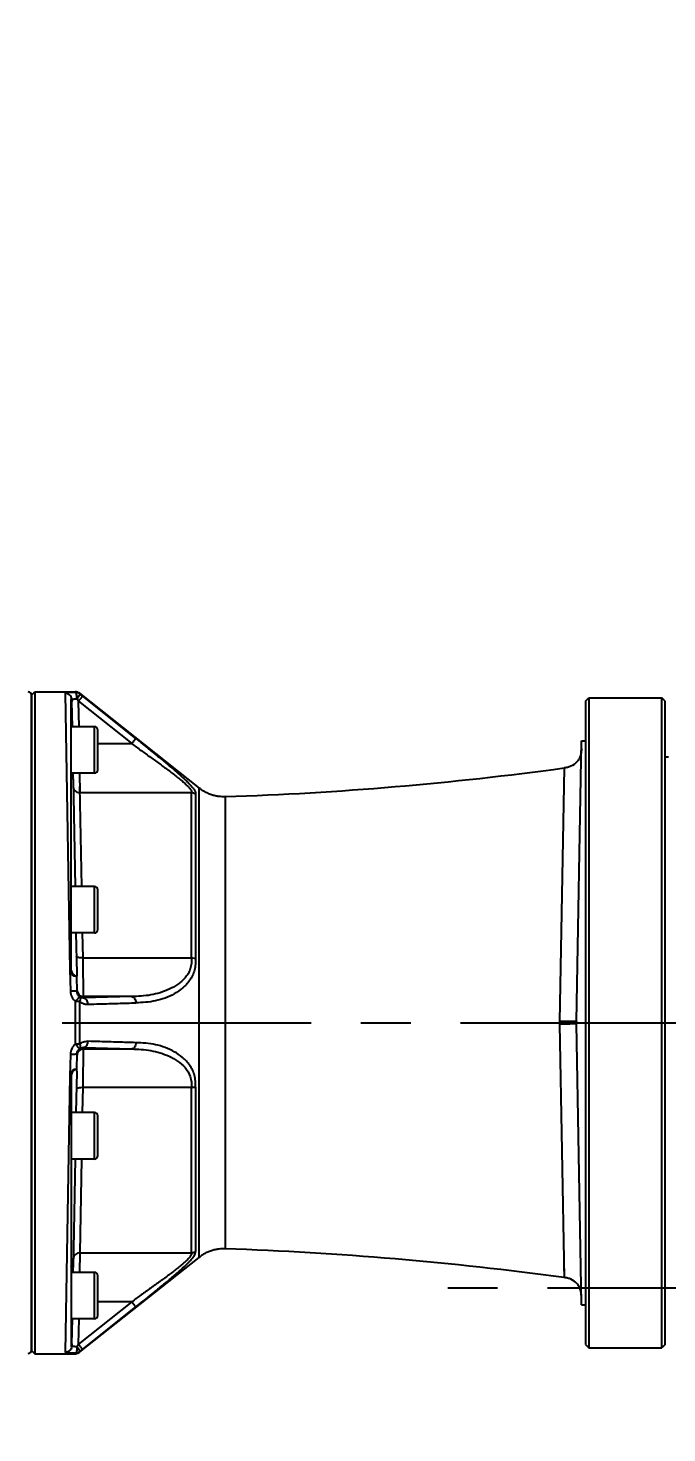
# Model space of a CAD drawing. Header units: millimetres. Extents: x 5828 to 6704, y 123 to 421.
# Drawn here: x 6567.58 to 6572.39, y 361.86 to 372.45 of the extents above; entities that cross this region are included whole.
import ezdxf

# ---------------------------------------------------------------- set-up
doc = ezdxf.new("R2010")
doc.units = ezdxf.units.MM
doc.linetypes.add('CENTER', pattern=[0.6, 0.375, -0.075, 0.075, -0.075])
for name, color, linetype in [('中心线', 7, 'Continuous'), ('外形图', 7, 'Continuous'), ('尺寸标注', 7, 'Continuous'), ('运动范围', 7, 'Continuous')]:
    doc.layers.add(name, color=color, linetype=linetype)
doc.styles.add('微软雅黑', font='msyh.ttc', dxfattribs={"height": 1.5})
doc.dimstyles.new('尺寸标注_1_20比例', dxfattribs={"dimtxt": 1.5, "dimasz": 1.25, "dimexe": 0.5, "dimexo": 0.4, "dimgap": 0.5, "dimtad": 1, "dimdec": 1, "dimlfac": 20, "dimdsep": 46, "dimtxsty": '微软雅黑', "dimcen": 0.09, "dimadec": 0, "dimazin": 0, "dimtp": 0.01, "dimtm": 0.01, "dimtfac": 1, "dimtdec": 1, "dimtofl": 0, "dimtmove": 0, "dimatfit": 3, "dimfxl": 1, "dimtolj": 1, "dimarcsym": 0})

# ---------------------------------------------------------------- blocks, each defined once
blk = doc.blocks.new('*D808')
at = {"layer": 'Defpoints', "color": 0}
for p in [(6576.903, 391.669), (6576.903, 369.381), (6551.153, 367.783)]:
    blk.add_point(p, dxfattribs=at)
at = {"layer": '尺寸标注', "color": 0, "lineweight": -2}
for p, q in [((6551.153, 368.183), (6551.153, 392.169)), ((6576.903, 369.781), (6576.903, 392.169)), ((6552.403, 391.669), (6575.653, 391.669))]:
    blk.add_line(p, q, dxfattribs=at)
at = {"layer": '尺寸标注', "color": 0}
for points in [[(6552.403, 391.878), (6552.403, 391.461), (6551.153, 391.669)], [(6575.653, 391.461), (6575.653, 391.878), (6576.903, 391.669)]]:
    blk.add_solid(points, dxfattribs=at)
at = {"layer": '尺寸标注', "color": 0, "insert": (6564.028, 392.949), "char_height": 1.5, "attachment_point": 5, "style": '微软雅黑'}
blk.add_mtext('\\A1;515', dxfattribs=at)
blk = doc.blocks.new('*D813')
at = {"layer": 'Defpoints', "color": 0}
for p in [(6512.923, 388.78), (6576.903, 388.78), (6574.497, 314.953)]:
    blk.add_point(p, dxfattribs=at)
at = {"layer": '尺寸标注', "color": 0, "lineweight": -2}
for p, q in [((6576.503, 388.78), (6512.423, 388.78)), ((6512.923, 316.203), (6512.923, 387.53)), ((6574.097, 314.953), (6512.423, 314.953))]:
    blk.add_line(p, q, dxfattribs=at)
at = {"layer": '尺寸标注', "color": 0}
for points in [[(6513.131, 387.53), (6512.714, 387.53), (6512.923, 388.78)], [(6512.714, 316.203), (6513.131, 316.203), (6512.923, 314.953)]]:
    blk.add_solid(points, dxfattribs=at)
at = {"layer": '尺寸标注', "color": 0, "insert": (6511.644, 357.269), "char_height": 1.5, "attachment_point": 5, "rotation": 90, "style": '微软雅黑'}
blk.add_mtext('\\A1;1476.6', dxfattribs=at)
blk = doc.blocks.new('*D815')
at = {"layer": 'Defpoints', "color": 0}
for p in [(6576.903, 388.78), (6505.216, 289.326), (6557.104, 289.326)]:
    blk.add_point(p, dxfattribs=at)
at = {"layer": '尺寸标注', "color": 0, "lineweight": -2}
for p, q in [((6576.503, 388.78), (6504.716, 388.78)), ((6505.216, 387.53), (6505.216, 290.576)), ((6556.704, 289.326), (6504.716, 289.326))]:
    blk.add_line(p, q, dxfattribs=at)
at = {"layer": '尺寸标注', "color": 0}
for points in [[(6505.424, 387.53), (6505.008, 387.53), (6505.216, 388.78)], [(6505.008, 290.576), (6505.424, 290.576), (6505.216, 289.326)]]:
    blk.add_solid(points, dxfattribs=at)
at = {"layer": '尺寸标注', "color": 0, "insert": (6503.937, 339.399), "char_height": 1.5, "attachment_point": 5, "rotation": 90, "style": '微软雅黑'}
blk.add_mtext('\\A1;1989.1', dxfattribs=at)

msp = doc.modelspace()

# ---------------------------------------------------------------- linework, layer by layer
at = {"layer": '中心线', "linetype": 'CENTER', "ltscale": 5}
for p, q in [((6546.8355, 364.9526), (6582.3651, 364.9526)), ((6582.3651, 362.9526), (6570.7209, 362.9526))]:
    msp.add_line(p, q, dxfattribs=at)
at = {"layer": '外形图', "color": 7, "linetype": 'Continuous'}
for p, q in [((6567.6026, 367.4206), (6567.6276, 367.4456)), ((6567.6026, 367.4206), (6567.6026, 362.4846)), ((6567.6026, 362.4851), (6567.6026, 367.4202)), ((6567.6276, 367.4456), (6567.6276, 362.4596)), ((6567.6276, 367.4456), (6567.9352, 367.4456)), ((6567.858, 367.434), (6567.8936, 365.3518)), ((6567.9026, 365.3475), (6567.9026, 367.3912)), ((6567.908, 367.3851), (6567.9082, 367.3722)), ((6567.9115, 367.1834), (6567.9083, 367.3713)), ((6567.9352, 367.4416), (6567.9352, 367.4456)), ((6567.9615, 367.1833), (6567.9582, 367.3753)), ((6567.9582, 367.3753), (6568.359, 367.0561)), ((6567.9662, 367.4348), (6567.9662, 367.4308)), ((6567.9662, 367.4348), (6568.8666, 366.7208)), ((6568.3901, 367.0934), (6567.9892, 367.4127)), ((6571.7776, 367.3768), (6571.8026, 367.4018)), ((6571.7776, 367.3768), (6571.7776, 362.5285)), ((6571.8026, 367.4018), (6571.8026, 362.5035)), ((6571.8026, 367.4018), (6571.9776, 367.4018)), ((6571.9776, 367.3997), (6571.9776, 367.4018)), ((6571.9776, 367.3997), (6572.3526, 367.3997)), ((6572.3526, 362.5035), (6572.3526, 367.3997)), ((6572.3776, 367.3747), (6572.3526, 367.3997)), ((6572.3776, 362.5285), (6572.3776, 367.3747)), ((6568.0776, 367.1833), (6567.9026, 367.1833)), ((6568.0776, 366.8333), (6568.0776, 367.1833)), ((6568.1026, 366.8583), (6568.1026, 367.1583)), ((6568.1026, 367.0561), (6568.359, 367.0561)), ((6571.71, 364.9614), (6571.7469, 367.0776)), ((6571.7469, 367.0776), (6571.7776, 367.0776)), ((6572.4026, 366.9526), (6572.3776, 366.9526)), ((6567.9181, 366.8085), (6567.9176, 366.8335)), ((6571.6162, 366.8725), (6571.5801, 364.9632)), ((6568.0776, 366.8333), (6567.9026, 366.8333)), ((6567.9184, 366.7905), (6567.9326, 365.9791)), ((6567.9674, 366.8145), (6567.9672, 366.8333)), ((6567.9694, 366.6852), (6567.9672, 366.8329)), ((6567.9821, 365.9791), (6567.9687, 366.733)), ((6568.809, 366.6851), (6567.9694, 366.6851)), ((6568.809, 365.4412), (6568.809, 366.6851)), ((6568.8401, 366.6746), (6568.8401, 365.4383)), ((6568.8666, 363.1844), (6568.8666, 366.7208)), ((6569.063, 366.6561), (6569.063, 363.2492)), ((6568.0776, 365.9791), (6567.9026, 365.9791)), ((6568.0776, 365.6291), (6568.0776, 365.9791)), ((6568.1026, 365.6541), (6568.1026, 365.9541)), ((6568.0776, 365.6291), (6567.9026, 365.6291)), ((6567.9387, 365.6291), (6567.944, 365.3243)), ((6567.9917, 365.4412), (6567.9883, 365.6291)), ((6567.8936, 365.3528), (6567.8964, 365.1916)), ((6567.9917, 365.4412), (6568.809, 365.4412)), ((6567.9464, 365.1877), (6567.9444, 365.3026)), ((6567.9444, 365.3026), (6567.9455, 365.3026)), ((6567.9963, 365.1399), (6567.9962, 365.15)), ((6568.359, 365.15), (6567.9962, 365.15)), ((6568.359, 365.15), (6567.9963, 365.1399)), ((6567.9352, 364.7928), (6567.9352, 365.1125)), ((6567.9662, 365.1118), (6567.9662, 364.7935)), ((6571.5801, 364.9421), (6571.6162, 363.0327)), ((6571.7469, 362.8277), (6571.71, 364.9439)), ((6567.9444, 364.6026), (6567.9464, 364.7176)), ((6567.9962, 364.7553), (6567.9963, 364.7653)), ((6567.9962, 364.7553), (6568.359, 364.7553)), ((6567.9963, 364.7653), (6568.359, 364.7553)), ((6567.8964, 364.7136), (6567.8936, 364.5525)), ((6567.8936, 364.5535), (6567.858, 362.4713)), ((6567.9026, 364.5578), (6567.9026, 362.514)), ((6567.944, 364.581), (6567.9387, 364.2762)), ((6567.9455, 364.6026), (6567.9444, 364.6026)), ((6567.9883, 364.2762), (6567.9917, 364.4641)), ((6568.809, 364.4641), (6567.9917, 364.4641)), ((6568.809, 363.2202), (6568.809, 364.4641)), ((6568.8401, 364.467), (6568.8401, 363.2306)), ((6568.0776, 364.2762), (6567.9026, 364.2762)), ((6568.0776, 363.9262), (6568.0776, 364.2762)), ((6568.1026, 363.9512), (6568.1026, 364.2512)), ((6568.0776, 363.9262), (6567.9026, 363.9262)), ((6567.9326, 363.9262), (6567.9184, 363.1148)), ((6567.9694, 363.2202), (6567.9821, 363.9262)), ((6567.9662, 362.4705), (6568.8666, 363.1844)), ((6567.9672, 363.072), (6567.9694, 363.2201)), ((6567.9694, 363.2202), (6568.809, 363.2202)), ((6568.0776, 363.072), (6567.9026, 363.072)), ((6567.9176, 363.0717), (6567.9181, 363.0968)), ((6568.0776, 362.722), (6568.0776, 363.072)), ((6568.1026, 362.747), (6568.1026, 363.047)), ((6571.6148, 363.11), (6571.6159, 363.0522)), ((6572.4026, 362.9526), (6572.3776, 362.9526)), ((6568.359, 362.8492), (6567.9582, 362.53)), ((6567.9892, 362.4926), (6568.3901, 362.8118)), ((6568.359, 362.8492), (6568.1026, 362.8492)), ((6571.7469, 362.8276), (6571.7776, 362.8276)), ((6568.0776, 362.722), (6567.9026, 362.722)), ((6567.9083, 362.534), (6567.9115, 362.7218)), ((6567.9582, 362.53), (6567.9615, 362.722)), ((6567.9082, 362.5331), (6567.908, 362.5202)), ((6571.7776, 362.5285), (6571.8026, 362.5035)), ((6571.8026, 362.5035), (6572.3526, 362.5035)), ((6572.3776, 362.5285), (6572.3526, 362.5035)), ((6567.6026, 362.4846), (6567.6276, 362.4596)), ((6567.6276, 362.4596), (6567.9352, 362.4596)), ((6567.9352, 362.4596), (6567.9352, 362.4636)), ((6567.9662, 362.4744), (6567.9662, 362.4705))]:
    msp.add_line(p, q, dxfattribs=at)
for centre, radius, start, end in [((6567.5776, 367.4202), 0.025, 0, 89), ((6567.8573, 367.3704), 0.051, 0.99312, 18.86268), ((6567.8585, 367.3842), 0.0495, 1.00516, 9.11095), ((6567.9352, 367.3956), 0.05, 51.58558, 90), ((6567.9352, 367.3916), 0.05, 51.64101, 90.00406), ((6566.0411, 366.1672), 2.266, 32.21941, 32.76857), ((6565.7525, 364.6028), 3.5914, 51.47943, 51.94716), ((6568.0776, 367.1583), 0.025, 0, 90), ((6568.0776, 366.8583), 0.025, 270, 0), ((6568.2305, 391.6422), 25, 271.90825, 277.78347), ((6567.9357, 366.7018), 0.0943, 99.96514, 101.27126), ((6568.0776, 365.9541), 0.025, 0, 90), ((6568.0776, 365.6541), 0.025, 270, 0), ((6567.9526, 365.352), 0.05, 185.0852, 260.55489), ((6567.9522, 365.3517), 0.0494, 220.97054, 222.77399), ((6567.9528, 365.3524), 0.0503, 222.83746, 241.39787), ((6567.9525, 365.352), 0.0498, 241.45833, 243.42529), ((6568.1775, 365.3282), 0.2335, 180.97553, 182.7939), ((6568.1444, 365.3266), 0.2004, 182.79368, 184.85955), ((6568.1184, 365.3244), 0.1743, 184.85861, 187.17498), ((6567.9965, 365.2001), 0.0503, 181.07056, 199.36389), ((6567.9962, 365.2), 0.05, 199.44643, 270.0109), ((6572.1364, 364.9526), 0.5564, 178.91595, 181.08405), ((6572.2099, 364.9526), 0.5, 179, 181), ((6567.9965, 364.7052), 0.0503, 161.30546, 178.93589), ((6567.9962, 364.7052), 0.05, 89.99284, 161.21141), ((6567.9526, 364.5533), 0.05, 99.44511, 174.90731), ((6567.9525, 364.5534), 0.0498, 115.81539, 118.44155), ((6567.9527, 364.5529), 0.0503, 99.50048, 115.80983), ((6568.1774, 364.577), 0.2335, 177.20536, 179.02452), ((6568.0776, 364.2512), 0.025, 0, 90), ((6568.0776, 363.9512), 0.025, 270, 0), ((6568.2305, 338.2631), 25, 82.21653, 88.09175), ((6568.0776, 363.047), 0.025, 0, 90), ((6568.0776, 362.747), 0.025, 270, 0), ((6567.8573, 362.5348), 0.051, 341.15321, 359.00848), ((6567.8585, 362.521), 0.0495, 350.88826, 358.9946), ((6566.01, 363.7579), 2.3029, 327.23646, 327.77683), ((6567.5776, 362.4851), 0.025, 271, 0), ((6567.9352, 362.5137), 0.05, 269.99582, 308.3647), ((6567.9352, 362.5096), 0.05, 270, 308.41442), ((6565.7286, 365.3328), 3.6301, 308.05533, 308.51808)]:
    msp.add_arc(centre, radius, start, end, dxfattribs=at)
for points, knots in [([(6567.9352, 367.4416), (6567.9248, 367.4415), (6567.9061, 367.4411), (6567.8844, 367.4399), (6567.8709, 367.4385), (6567.8641, 367.4372), (6567.8601, 367.4362), (6567.858, 367.4347), (6567.858, 367.434)], [0, 0, 0, 0, 0.3973745, 0.7142465, 0.8319653, 0.9187743, 0.9735826, 1, 1, 1, 1]), ([(6567.9074, 367.3921), (6567.9056, 367.4034), (6567.8933, 367.4255), (6567.8695, 367.434), (6567.858, 367.434)], [0, 0, 0, 0, 0.4992276, 1, 1, 1, 1]), ([(6567.9026, 367.3912), (6567.9026, 367.3914), (6567.9027, 367.3919), (6567.9036, 367.391), (6567.9044, 367.3896), (6567.9051, 367.388), (6567.9055, 367.3869)], [0, 0, 0, 0, 0.0731766, 0.1739202, 0.4346446, 1, 1, 1, 1]), ([(6567.9083, 367.3713), (6567.9074, 367.3714), (6567.9061, 367.3715), (6567.9042, 367.3716), (6567.9033, 367.3718), (6567.9026, 367.3719), (6567.9026, 367.3721)], [0, 0, 0, 0, 0.4273116, 0.7380842, 0.9283168, 1, 1, 1, 1]), ([(6567.908, 367.3851), (6567.908, 367.3854), (6567.9083, 367.387), (6567.9097, 367.388), (6567.9108, 367.3886)], [0, 0, 0, 0, 0.2062221, 1, 1, 1, 1]), ([(6567.9108, 367.3886), (6567.9125, 367.3896), (6567.9171, 367.391), (6567.929, 367.393), (6567.9391, 367.3935), (6567.9465, 367.3936)], [0, 0, 0, 0, 0.1617532, 0.3897605, 1, 1, 1, 1]), ([(6567.9465, 367.3936), (6567.9464, 367.3996), (6567.9457, 367.4107), (6567.9434, 367.4256), (6567.9405, 367.4356), (6567.9371, 367.4412), (6567.9352, 367.4416)], [0, 0, 0, 0, 0.3555014, 0.6614471, 0.8812266, 1, 1, 1, 1]), ([(6567.9662, 367.4308), (6567.9666, 367.4304), (6567.9667, 367.4287), (6567.9656, 367.4244), (6567.9619, 367.4167), (6567.9552, 367.4059), (6567.9497, 367.3979), (6567.9465, 367.3936)], [0, 0, 0, 0, 0.0400646, 0.1054603, 0.3190364, 0.6280784, 1, 1, 1, 1]), ([(6567.9582, 367.3753), (6567.9619, 367.38), (6567.9675, 367.3869), (6567.9746, 367.3956), (6567.9791, 367.4012), (6567.983, 367.4057), (6567.9859, 367.4092), (6567.9879, 367.4113), (6567.9888, 367.4125), (6567.9892, 367.4127)], [0, 0, 0, 0, 0.374418, 0.5437437, 0.6929463, 0.8169591, 0.9115597, 0.9731875, 1, 1, 1, 1]), ([(6568.359, 367.0561), (6568.3628, 367.0608), (6568.3698, 367.0695), (6568.3781, 367.0797), (6568.3837, 367.0863), (6568.3867, 367.0899), (6568.3887, 367.092), (6568.3897, 367.0932), (6568.3901, 367.0934)], [0, 0, 0, 0, 0.3720756, 0.689375, 0.8134545, 0.9086632, 0.9714735, 1, 1, 1, 1]), ([(6568.359, 367.0561), (6568.3824, 367.0381), (6568.4294, 367.0028), (6568.5013, 366.9525), (6568.5716, 366.902), (6568.6393, 366.8521), (6568.6929, 366.8106), (6568.7329, 366.7781), (6568.7595, 366.7553), (6568.7818, 366.7341), (6568.7967, 366.7176), (6568.8048, 366.7057), (6568.8092, 366.6966), (6568.8099, 366.6893), (6568.809, 366.6852)], [0, 0, 0, 0, 0.1499581, 0.2993041, 0.4466319, 0.590183, 0.7272125, 0.7918727, 0.8520259, 0.90533, 0.9484277, 0.9649449, 0.9783036, 1, 1, 1, 1]), ([(6568.3901, 367.0934), (6568.4396, 367.054), (6568.5132, 366.9951), (6568.6093, 366.9163), (6568.6669, 366.8678), (6568.7108, 366.8295), (6568.7415, 366.8019), (6568.7698, 366.7752), (6568.7949, 366.75), (6568.8156, 366.7271), (6568.8289, 366.709), (6568.8355, 366.6975), (6568.8378, 366.6919), (6568.8387, 366.6873), (6568.8388, 366.6815), (6568.8397, 366.677), (6568.8401, 366.6746)], [0, 0, 0, 0, 0.3057423, 0.4554235, 0.6001393, 0.6696603, 0.7364889, 0.7996867, 0.8576892, 0.9082282, 0.9489459, 0.9655841, 0.9723658, 0.9779275, 0.9883154, 1, 1, 1, 1]), ([(6571.7459, 367.0185), (6571.7457, 367.0099), (6571.7453, 366.9924), (6571.7404, 366.9659), (6571.7294, 366.9403), (6571.7079, 366.9095), (6571.6768, 366.887), (6571.6422, 366.8762), (6571.6248, 366.8737), (6571.6162, 366.8725)], [0, 0, 0, 0, 0.1192781, 0.2420982, 0.3699241, 0.5006594, 0.7578983, 0.8807041, 1, 1, 1, 1]), ([(6567.9181, 366.8085), (6567.9159, 366.8085), (6567.9128, 366.8086), (6567.909, 366.8087), (6567.9068, 366.8088), (6567.905, 366.8089), (6567.9037, 366.8089), (6567.9031, 366.8091), (6567.9026, 366.809), (6567.9026, 366.8091)], [0, 0, 0, 0, 0.4229684, 0.5952338, 0.7384934, 0.8514941, 0.9330963, 0.9826115, 1, 1, 1, 1]), ([(6567.9026, 366.7865), (6567.9026, 366.7883), (6567.906, 366.7911), (6567.9112, 366.7929), (6567.9151, 366.7938), (6567.9173, 366.7943)], [0, 0, 0, 0, 0.3229009, 0.6116105, 1, 1, 1, 1]), ([(6567.9694, 366.6851), (6567.963, 366.6851), (6567.9501, 366.6875), (6567.9336, 366.6979), (6567.9223, 366.7135), (6567.9195, 366.7261), (6567.9194, 366.7323)], [0, 0, 0, 0, 0.254414, 0.5061327, 0.7542971, 1, 1, 1, 1]), ([(6568.8401, 366.6746), (6568.8336, 366.6796), (6568.8229, 366.6842), (6568.8118, 366.6851), (6568.809, 366.6851)], [0, 0, 0, 0, 0.7471739, 1, 1, 1, 1]), ([(6569.063, 366.6562), (6569.0554, 366.656), (6569.0396, 366.6555), (6569.0143, 366.6572), (6568.987, 366.6621), (6568.9587, 366.67), (6568.9312, 366.6806), (6568.9063, 366.6928), (6568.885, 366.7064), (6568.8726, 366.7163), (6568.8666, 366.7209)], [0, 0, 0, 0, 0.1069575, 0.2246427, 0.35817, 0.5000248, 0.6418696, 0.7753757, 0.8930455, 1, 1, 1, 1]), ([(6567.9917, 365.4412), (6567.9854, 365.4411), (6567.9735, 365.4415), (6567.9596, 365.4435), (6567.9506, 365.4463), (6567.9452, 365.4486), (6567.9418, 365.4518), (6567.9417, 365.4539)], [0, 0, 0, 0, 0.3562833, 0.6623604, 0.7839987, 0.8802482, 1, 1, 1, 1]), ([(6567.9962, 365.1501), (6567.9961, 365.1562), (6567.9956, 365.1822), (6567.9949, 365.2397), (6567.9934, 365.3306), (6567.9924, 365.4017), (6567.9917, 365.4412)], [0, 0, 0, 0, 0.0630385, 0.2678481, 0.5921593, 1, 1, 1, 1]), ([(6568.809, 365.4412), (6568.8103, 365.4134), (6568.8071, 365.3709), (6568.7844, 365.3213), (6568.7613, 365.2898), (6568.734, 365.2634), (6568.6947, 365.2332), (6568.6411, 365.2032), (6568.5727, 365.1776), (6568.4789, 365.1551), (6568.4067, 365.1516), (6568.359, 365.1501)], [0, 0, 0, 0, 0.1397458, 0.2065647, 0.2710626, 0.334113, 0.3962556, 0.5186244, 0.6400399, 0.7611741, 1, 1, 1, 1]), ([(6568.8401, 365.4383), (6568.8401, 365.423), (6568.8399, 365.3928), (6568.8329, 365.3487), (6568.818, 365.3081), (6568.7903, 365.2608), (6568.7443, 365.2125), (6568.6594, 365.155), (6568.5634, 365.12), (6568.4646, 365.1053), (6568.4149, 365.1035), (6568.3901, 365.1028)], [0, 0, 0, 0, 0.072606, 0.1434761, 0.2116798, 0.2773679, 0.4032904, 0.5253645, 0.7634568, 0.8817142, 1, 1, 1, 1]), ([(6568.809, 365.4412), (6568.8118, 365.4412), (6568.8222, 365.441), (6568.8327, 365.4399), (6568.8401, 365.4383)], [0, 0, 0, 0, 0.2670717, 1, 1, 1, 1]), ([(6567.9444, 365.3026), (6567.9439, 365.3027), (6567.9418, 365.3025), (6567.9374, 365.3027), (6567.932, 365.3027), (6567.9277, 365.3026), (6567.9254, 365.3027), (6567.9237, 365.3025), (6567.9215, 365.3035), (6567.9193, 365.3053), (6567.9165, 365.3082), (6567.9133, 365.3123), (6567.9101, 365.3176), (6567.9065, 365.3251), (6567.9034, 365.3351), (6567.9026, 365.3434), (6567.9026, 365.3475)], [0, 0, 0, 0, 0.0211935, 0.0835577, 0.1835278, 0.245856, 0.2625628, 0.2797543, 0.3164054, 0.3566188, 0.3982682, 0.4835304, 0.5698669, 0.6564103, 0.8287634, 1, 1, 1, 1]), ([(6567.9149, 365.3193), (6567.9132, 365.3213), (6567.9071, 365.3295), (6567.9036, 365.3397), (6567.9028, 365.3473)], [0, 0, 0, 0, 0.2522771, 1, 1, 1, 1]), ([(6567.9439, 365.1891), (6567.9416, 365.1898), (6567.9355, 365.1906), (6567.9197, 365.1917), (6567.9062, 365.1918), (6567.8964, 365.1916)], [0, 0, 0, 0, 0.1511195, 0.3837351, 1, 1, 1, 1]), ([(6567.8964, 365.1916), (6567.8966, 365.1766), (6567.9038, 365.1462), (6567.9233, 365.1218), (6567.9352, 365.1125)], [0, 0, 0, 0, 0.4996053, 1, 1, 1, 1]), ([(6567.9658, 365.1488), (6567.9654, 365.1488), (6567.9644, 365.1476), (6567.9624, 365.1458), (6567.9595, 365.1424), (6567.9557, 365.1381), (6567.9512, 365.1326), (6567.9443, 365.124), (6567.9389, 365.1172), (6567.9352, 365.1125)], [0, 0, 0, 0, 0.0248014, 0.0844389, 0.1775671, 0.3008479, 0.4502225, 0.6206679, 1, 1, 1, 1]), ([(6567.9464, 365.1877), (6567.9464, 365.188), (6567.9454, 365.1887), (6567.9445, 365.189), (6567.9439, 365.1891)], [0, 0, 0, 0, 0.3303898, 1, 1, 1, 1]), ([(6567.9658, 365.1488), (6567.9676, 365.1472), (6567.9716, 365.1409), (6567.9719, 365.1273), (6567.9686, 365.1172), (6567.9662, 365.1118)], [0, 0, 0, 0, 0.1893213, 0.543067, 1, 1, 1, 1]), ([(6567.9963, 365.1399), (6567.9912, 365.1396), (6567.9803, 365.1407), (6567.9703, 365.1455), (6567.9658, 365.1488)], [0, 0, 0, 0, 0.4772354, 1, 1, 1, 1]), ([(6568.359, 365.15), (6568.363, 365.1498), (6568.3716, 365.1465), (6568.3813, 365.1356), (6568.3879, 365.1205), (6568.3898, 365.1089), (6568.3901, 365.1028)], [0, 0, 0, 0, 0.1966186, 0.4285393, 0.7011514, 1, 1, 1, 1]), ([(6567.9662, 365.1118), (6567.9639, 365.1119), (6567.9535, 365.1123), (6567.9432, 365.1125), (6567.9352, 365.1125)], [0, 0, 0, 0, 0.2244936, 1, 1, 1, 1]), ([(6567.9662, 365.1118), (6567.9751, 365.105), (6567.9948, 365.0948), (6568.0168, 365.0919), (6568.0274, 365.0922)], [0, 0, 0, 0, 0.5117518, 1, 1, 1, 1]), ([(6567.9963, 365.1399), (6568.0004, 365.1398), (6568.009, 365.1364), (6568.0187, 365.1253), (6568.0253, 365.11), (6568.0271, 365.0983), (6568.0274, 365.0922)], [0, 0, 0, 0, 0.1963309, 0.4283131, 0.7011614, 1, 1, 1, 1]), ([(6568.0274, 365.0922), (6568.0576, 365.0931), (6568.1332, 365.0955), (6568.2541, 365.0986), (6568.3448, 365.1015), (6568.3901, 365.1028)], [0, 0, 0, 0, 0.2500004, 0.6250035, 1, 1, 1, 1]), ([(6571.71, 364.9614), (6571.7099, 364.9611), (6571.7091, 364.9614), (6571.7084, 364.9613), (6571.7068, 364.9613), (6571.7039, 364.9613), (6571.6994, 364.9613), (6571.6933, 364.9614), (6571.6859, 364.9615), (6571.6734, 364.9617), (6571.6552, 364.9619), (6571.6314, 364.9623), (6571.606, 364.9627), (6571.5888, 364.963), (6571.5801, 364.9632)], [0, 0, 0, 0, 0.0060535, 0.0114679, 0.0191738, 0.0426718, 0.0778587, 0.1244171, 0.1819032, 0.2498734, 0.41336, 0.6010656, 0.7996453, 1, 1, 1, 1]), ([(6571.71, 364.9439), (6571.71, 364.9439), (6571.7096, 364.944), (6571.7089, 364.944), (6571.707, 364.944), (6571.704, 364.944), (6571.6994, 364.9439), (6571.6934, 364.9439), (6571.6859, 364.9438), (6571.6734, 364.9436), (6571.6552, 364.9433), (6571.6314, 364.943), (6571.606, 364.9426), (6571.5888, 364.9423), (6571.5801, 364.9421)], [0, 0, 0, 0, 0.0008735, 0.0061953, 0.0193459, 0.0426756, 0.0772714, 0.1235818, 0.1814735, 0.2499405, 0.413422, 0.6010693, 0.7996481, 1, 1, 1, 1]), ([(6567.9352, 364.7928), (6567.9233, 364.7835), (6567.9038, 364.7591), (6567.8966, 364.7287), (6567.8964, 364.7136)], [0, 0, 0, 0, 0.5004317, 1, 1, 1, 1]), ([(6567.9352, 364.7928), (6567.9379, 364.7928), (6567.9483, 364.7929), (6567.9586, 364.7931), (6567.9662, 364.7935)], [0, 0, 0, 0, 0.268357, 1, 1, 1, 1]), ([(6567.9658, 364.7565), (6567.9654, 364.7565), (6567.9644, 364.7577), (6567.9624, 364.7595), (6567.9595, 364.7629), (6567.9557, 364.7672), (6567.9512, 364.7726), (6567.9443, 364.7812), (6567.9389, 364.7881), (6567.9352, 364.7928)], [0, 0, 0, 0, 0.0248032, 0.0844564, 0.1776354, 0.3009626, 0.4503541, 0.6207622, 1, 1, 1, 1]), ([(6567.9464, 364.7176), (6567.9464, 364.7172), (6567.9454, 364.7165), (6567.9445, 364.7163), (6567.9439, 364.7161)], [0, 0, 0, 0, 0.3303911, 1, 1, 1, 1]), ([(6567.9662, 364.7935), (6567.9679, 364.7898), (6567.9709, 364.7811), (6567.9725, 364.7679), (6567.9687, 364.759), (6567.9658, 364.7565)], [0, 0, 0, 0, 0.3159635, 0.7064425, 1, 1, 1, 1]), ([(6567.9658, 364.7565), (6567.9703, 364.7598), (6567.9803, 364.7646), (6567.9912, 364.7656), (6567.9963, 364.7653)], [0, 0, 0, 0, 0.5227346, 1, 1, 1, 1]), ([(6567.9662, 364.7935), (6567.9751, 364.8002), (6567.9948, 364.8104), (6568.0168, 364.8134), (6568.0274, 364.8131)], [0, 0, 0, 0, 0.5117845, 1, 1, 1, 1]), ([(6567.9917, 364.464), (6567.9924, 364.5036), (6567.9934, 364.5747), (6567.9949, 364.6656), (6567.9956, 364.7231), (6567.9961, 364.7491), (6567.9962, 364.7552)], [0, 0, 0, 0, 0.4078384, 0.7321561, 0.936965, 1, 1, 1, 1]), ([(6568.0274, 364.8131), (6568.0271, 364.8069), (6568.0253, 364.7953), (6568.0187, 364.78), (6568.0091, 364.7689), (6568.0004, 364.7655), (6567.9963, 364.7653)], [0, 0, 0, 0, 0.2987243, 0.5714669, 0.8035838, 1, 1, 1, 1]), ([(6568.3901, 364.8025), (6568.3448, 364.8038), (6568.2541, 364.8066), (6568.1332, 364.8098), (6568.0576, 364.8122), (6568.0274, 364.8131)], [0, 0, 0, 0, 0.3749965, 0.7499996, 1, 1, 1, 1]), ([(6568.3901, 364.8025), (6568.3898, 364.7964), (6568.3879, 364.7848), (6568.3813, 364.7697), (6568.3717, 364.7587), (6568.363, 364.7554), (6568.359, 364.7553)], [0, 0, 0, 0, 0.2987371, 0.5712467, 0.8032986, 1, 1, 1, 1]), ([(6568.359, 364.7552), (6568.4067, 364.7536), (6568.4789, 364.7502), (6568.5726, 364.7277), (6568.641, 364.702), (6568.7056, 364.6661), (6568.764, 364.6171), (6568.8062, 364.5476), (6568.8109, 364.4919), (6568.809, 364.464)], [0, 0, 0, 0, 0.2389142, 0.3601079, 0.4815724, 0.604048, 0.7291117, 0.859986, 1, 1, 1, 1]), ([(6568.8401, 364.467), (6568.8401, 364.4823), (6568.8399, 364.5124), (6568.8329, 364.5566), (6568.818, 364.5972), (6568.7903, 364.6444), (6568.7443, 364.6928), (6568.6594, 364.7503), (6568.5634, 364.7853), (6568.4646, 364.8), (6568.4149, 364.8018), (6568.3901, 364.8025)], [0, 0, 0, 0, 0.0726067, 0.1434774, 0.211679, 0.2773663, 0.4032902, 0.5253647, 0.7634567, 0.8817142, 1, 1, 1, 1]), ([(6567.9439, 364.7161), (6567.9416, 364.7155), (6567.9355, 364.7147), (6567.9197, 364.7135), (6567.9062, 364.7135), (6567.8964, 364.7136)], [0, 0, 0, 0, 0.1511204, 0.3837361, 1, 1, 1, 1]), ([(6567.9026, 364.5578), (6567.9026, 364.5619), (6567.9034, 364.5702), (6567.9065, 364.5802), (6567.9101, 364.5877), (6567.9133, 364.593), (6567.9165, 364.5971), (6567.9193, 364.6), (6567.9212, 364.6015), (6567.9228, 364.6025), (6567.9245, 364.6027), (6567.9273, 364.6026), (6567.932, 364.6027), (6567.9374, 364.6025), (6567.9418, 364.6028), (6567.9439, 364.6025), (6567.9444, 364.6026)], [0, 0, 0, 0, 0.1711853, 0.3434933, 0.4300145, 0.5163279, 0.601563, 0.6432003, 0.6834277, 0.7026338, 0.7203633, 0.7542156, 0.8165288, 0.9164738, 0.978817, 1, 1, 1, 1]), ([(6567.9917, 364.4641), (6567.9854, 364.4642), (6567.9735, 364.4637), (6567.9596, 364.4618), (6567.9506, 364.459), (6567.9452, 364.4566), (6567.9418, 364.4535), (6567.9417, 364.4514)], [0, 0, 0, 0, 0.3562972, 0.6623799, 0.7840162, 0.8802605, 1, 1, 1, 1]), ([(6568.8401, 364.467), (6568.8378, 364.4665), (6568.8275, 364.4647), (6568.8171, 364.4641), (6568.809, 364.4641)], [0, 0, 0, 0, 0.2267226, 1, 1, 1, 1]), ([(6569.063, 363.2491), (6569.0554, 363.2493), (6569.0396, 363.2498), (6569.0143, 363.2481), (6568.987, 363.2431), (6568.9587, 363.2353), (6568.9312, 363.2247), (6568.9063, 363.2125), (6568.885, 363.1988), (6568.8726, 363.189), (6568.8666, 363.1843)], [0, 0, 0, 0, 0.1069575, 0.2246427, 0.35817, 0.5000248, 0.6418696, 0.7753757, 0.8930455, 1, 1, 1, 1]), ([(6567.9694, 363.2202), (6567.963, 363.2202), (6567.9501, 363.2178), (6567.9336, 363.2074), (6567.9223, 363.1917), (6567.9195, 363.1792), (6567.9194, 363.173)], [0, 0, 0, 0, 0.254415, 0.5061333, 0.7542965, 1, 1, 1, 1]), ([(6568.809, 363.2201), (6568.8096, 363.2159), (6568.8082, 363.2056), (6568.7986, 363.1895), (6568.7819, 363.1713), (6568.7596, 363.1501), (6568.733, 363.1273), (6568.7038, 363.1035), (6568.6726, 363.079), (6568.6288, 363.0455), (6568.5718, 363.0033), (6568.5014, 362.953), (6568.4296, 362.9024), (6568.3822, 362.8674), (6568.359, 362.8492)], [0, 0, 0, 0, 0.0216909, 0.0510193, 0.0939156, 0.1474254, 0.2075534, 0.2719989, 0.3394476, 0.4090947, 0.5528029, 0.7002832, 0.8498336, 1, 1, 1, 1]), ([(6568.3901, 362.8119), (6568.4396, 362.8513), (6568.5132, 362.9101), (6568.6093, 362.9889), (6568.6775, 363.0464), (6568.7399, 363.1015), (6568.7862, 363.1455), (6568.8157, 363.1782), (6568.8288, 363.1962), (6568.836, 363.2087), (6568.8385, 363.2166), (6568.8394, 363.2238), (6568.84, 363.2283), (6568.8401, 363.2306)], [0, 0, 0, 0, 0.3057681, 0.4554622, 0.6001946, 0.7365448, 0.8577825, 0.9084271, 0.9489707, 0.9652208, 0.9778373, 0.9888943, 1, 1, 1, 1]), ([(6568.809, 363.2202), (6568.8118, 363.2202), (6568.8229, 363.2211), (6568.8336, 363.2256), (6568.8401, 363.2306)], [0, 0, 0, 0, 0.2528227, 1, 1, 1, 1]), ([(6567.9105, 363.1127), (6567.9084, 363.1134), (6567.9051, 363.1145), (6567.9026, 363.1176), (6567.9026, 363.1188)], [0, 0, 0, 0, 0.6400623, 1, 1, 1, 1]), ([(6567.9181, 363.0968), (6567.9159, 363.0967), (6567.9128, 363.0967), (6567.909, 363.0966), (6567.9068, 363.0965), (6567.905, 363.0964), (6567.9037, 363.0964), (6567.9031, 363.0962), (6567.9026, 363.0962), (6567.9026, 363.0962)], [0, 0, 0, 0, 0.422979, 0.5952481, 0.73851, 0.8515115, 0.9331127, 0.9826241, 1, 1, 1, 1]), ([(6567.9194, 363.1106), (6567.9186, 363.1107), (6567.9156, 363.1113), (6567.9126, 363.112), (6567.9105, 363.1127)], [0, 0, 0, 0, 0.2789578, 1, 1, 1, 1]), ([(6571.7459, 362.8867), (6571.7457, 362.8954), (6571.7453, 362.9129), (6571.7404, 362.9394), (6571.7294, 362.965), (6571.7079, 362.9957), (6571.6768, 363.0183), (6571.6422, 363.0291), (6571.6248, 363.0316), (6571.6162, 363.0327)], [0, 0, 0, 0, 0.1192781, 0.2420982, 0.3699241, 0.5006593, 0.7578982, 0.8807041, 1, 1, 1, 1]), ([(6568.3901, 362.8118), (6568.3897, 362.8121), (6568.3887, 362.8132), (6568.3867, 362.8154), (6568.3837, 362.8189), (6568.3781, 362.8256), (6568.3698, 362.8358), (6568.3628, 362.8445), (6568.359, 362.8492)], [0, 0, 0, 0, 0.0285029, 0.0912667, 0.1863826, 0.3103883, 0.6277874, 1, 1, 1, 1]), ([(6567.9074, 362.5132), (6567.9056, 362.5019), (6567.8933, 362.4797), (6567.8695, 362.4713), (6567.858, 362.4713)], [0, 0, 0, 0, 0.4992279, 1, 1, 1, 1]), ([(6567.9083, 362.534), (6567.9074, 362.5339), (6567.9061, 362.5338), (6567.9042, 362.5336), (6567.9033, 362.5334), (6567.9026, 362.5333), (6567.9026, 362.5332)], [0, 0, 0, 0, 0.427312, 0.738085, 0.9283168, 1, 1, 1, 1]), ([(6567.9055, 362.5184), (6567.9051, 362.5173), (6567.9044, 362.5156), (6567.9036, 362.5143), (6567.9027, 362.5134), (6567.9026, 362.5139), (6567.9026, 362.514)], [0, 0, 0, 0, 0.5653186, 0.8261152, 0.926858, 1, 1, 1, 1]), ([(6567.9465, 362.5117), (6567.9417, 362.5117), (6567.933, 362.5121), (6567.9215, 362.5134), (6567.9134, 362.5151), (6567.9091, 362.5174), (6567.9083, 362.5189)], [0, 0, 0, 0, 0.3612285, 0.6612906, 0.8757106, 1, 1, 1, 1]), ([(6567.9465, 362.5117), (6567.9464, 362.5057), (6567.9457, 362.4946), (6567.9434, 362.4797), (6567.9405, 362.4697), (6567.9371, 362.4641), (6567.9352, 362.4636)], [0, 0, 0, 0, 0.3554651, 0.6613366, 0.8811791, 1, 1, 1, 1]), ([(6567.9465, 362.5117), (6567.9497, 362.5074), (6567.9552, 362.4994), (6567.9619, 362.4885), (6567.9656, 362.4809), (6567.9667, 362.4765), (6567.9666, 362.4749), (6567.9662, 362.4744)], [0, 0, 0, 0, 0.3719264, 0.6809704, 0.8945458, 0.9599428, 1, 1, 1, 1]), ([(6567.9892, 362.4926), (6567.9888, 362.4928), (6567.9879, 362.494), (6567.9859, 362.496), (6567.983, 362.4996), (6567.9791, 362.5041), (6567.9746, 362.5096), (6567.9675, 362.5183), (6567.9619, 362.5252), (6567.9582, 362.53)], [0, 0, 0, 0, 0.0267883, 0.0883687, 0.1828736, 0.3068096, 0.456026, 0.6254402, 1, 1, 1, 1]), ([(6567.9352, 362.4636), (6567.9248, 362.4638), (6567.9061, 362.4642), (6567.8844, 362.4654), (6567.8709, 362.4668), (6567.8641, 362.4681), (6567.8601, 362.4691), (6567.858, 362.4706), (6567.858, 362.4713)], [0, 0, 0, 0, 0.3972252, 0.7142392, 0.8319745, 0.9187687, 0.9735797, 1, 1, 1, 1])]:
    msp.add_open_spline(points, degree=3, knots=knots, dxfattribs=at)
for points in [[(6567.9194, 366.7947), (6567.9186, 366.7992), (6567.9182, 366.8039), (6567.9181, 366.8085)], [(6567.9184, 366.7905), (6567.9184, 366.7919), (6567.9187, 366.7934), (6567.9194, 366.7947)], [(6567.9444, 365.3028), (6567.9395, 365.3036), (6567.9347, 365.3052), (6567.9303, 365.3074)], [(6567.9506, 365.1684), (6567.9479, 365.1744), (6567.9465, 365.1811), (6567.9464, 365.1877)], [(6567.9658, 365.1488), (6567.9592, 365.1539), (6567.9538, 365.1608), (6567.9506, 365.1684)], [(6567.9464, 364.7176), (6567.9465, 364.7241), (6567.9479, 364.7308), (6567.9505, 364.7368)], [(6567.9505, 364.7368), (6567.9538, 364.7445), (6567.9592, 364.7514), (6567.9658, 364.7565)], [(6567.903, 364.5594), (6567.9043, 364.5691), (6567.9086, 364.5788), (6567.915, 364.5861)], [(6567.915, 364.5861), (6567.9189, 364.5905), (6567.9236, 364.5943), (6567.9288, 364.5971)], [(6567.9442, 364.5884), (6567.9445, 364.5932), (6567.9449, 364.5979), (6567.9455, 364.6026)], [(6567.9181, 363.0968), (6567.9182, 363.1014), (6567.9186, 363.106), (6567.9194, 363.1106)], [(6567.9194, 363.1106), (6567.9187, 363.1118), (6567.9184, 363.1133), (6567.9184, 363.1148)], [(6567.9083, 362.5189), (6567.9081, 362.5193), (6567.908, 362.5197), (6567.908, 362.5202)]]:
    msp.add_open_spline(points, degree=3, dxfattribs=at)
at = {"layer": '运动范围', "color": 7, "linetype": 'Continuous'}
msp.add_arc((6576.9026, 334.9526), 53.8276, 350, 225, dxfattribs=at)

# ---------------------------------------------------------------- dimensions: what is measured, and where the dimension line sits
at = {"layer": '尺寸标注'}
dim = msp.add_linear_dim(base=(6576.9026, 391.6694), p1=(6551.1526, 367.7829), p2=(6576.9026, 369.3806), dimstyle='尺寸标注_1_20比例', dxfattribs=at)
dim.commit()
dim.dimension.update_dxf_attribs({"geometry": '*D808', "text_midpoint": (6564.0276, 392.9489)})
for base, p1, p2, picture, middle in [((6505.2159, 289.3261), (6576.9026, 388.7802), (6557.1036, 289.3261), '*D815', (6505.2159, 339.3991)), ((6512.9227, 388.7802), (6574.4967, 314.9526), (6576.9026, 388.7802), '*D813', (6512.9227, 357.2687))]:
    dim = msp.add_linear_dim(base=base, p1=p1, p2=p2, angle=90, dimstyle='尺寸标注_1_20比例', dxfattribs=at)
    dim.commit()
    dim.dimension.update_dxf_attribs({"geometry": picture, "text_midpoint": middle, "dimtype": 160})

doc.saveas('drawing.dxf')
